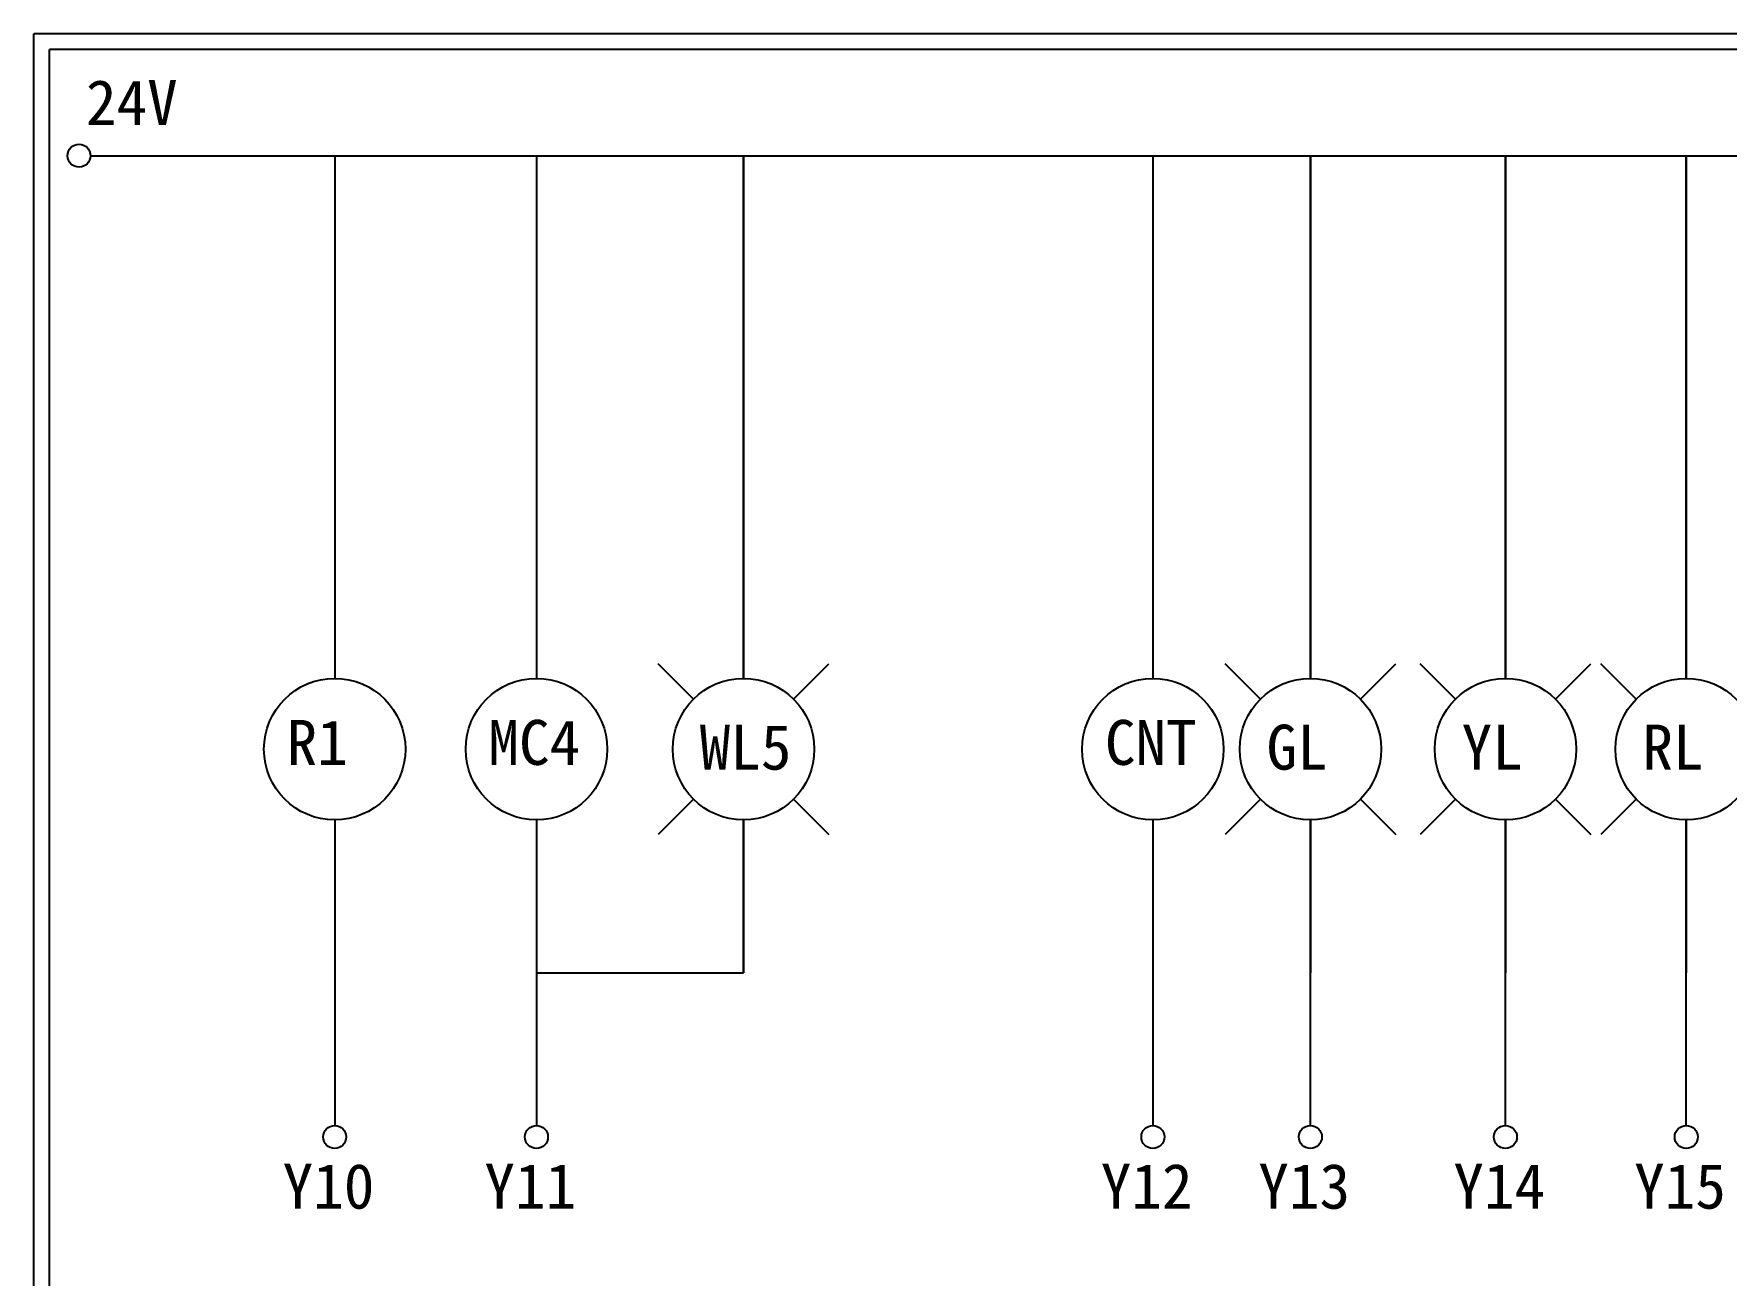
# Model space of a CAD drawing. Extents: x 926 to 1213, y 3 to 207.
# Drawn here: x 925.7 to 1061.2, y 107.6 to 207 of the extents above; entities that cross this region are included whole.
import ezdxf

# ---------------------------------------------------------------- set-up
doc = ezdxf.new("R2010")
doc.units = 0
doc.layers.get('0').update_dxf_attribs({"linetype": 'CONTINUOUS'})
doc.layers.add('圖框層', color=7, linetype='CONTINUOUS')
doc.layers.add('標尺寸層', color=3, linetype='CONTINUOUS')
doc.styles.add('STSL', font='KAIU.TTF')

msp = doc.modelspace()

# ---------------------------------------------------------------- linework, layer by layer
for p, q in [((978.54, 153.73), (975.71, 156.56)), ((986.55, 153.73), (989.37, 156.56)), ((1023.91, 153.73), (1021.08, 156.56)), ((1031.92, 153.73), (1034.74, 156.56)), ((1039.52, 153.73), (1036.69, 156.56)), ((1047.53, 153.73), (1050.36, 156.56)), ((1053.99, 153.73), (1051.16, 156.56)), ((978.54, 145.73), (975.71, 142.9)), ((986.55, 145.73), (989.37, 142.9)), ((1023.91, 145.73), (1021.08, 142.9)), ((1031.92, 145.73), (1034.74, 142.9)), ((1039.52, 145.73), (1036.69, 142.9)), ((1047.53, 145.73), (1050.36, 142.9)), ((1053.99, 145.73), (1051.16, 142.9))]:
    msp.add_line(p, q)
at = {"layer": '圖框層', "color": 7}
for p, q in [((1212.74, 206.97), (925.74, 206.97)), ((925.74, 3), (925.74, 206.97)), ((1211.49, 205.72), (926.99, 205.72)), ((926.99, 4.25), (926.99, 205.72))]:
    msp.add_line(p, q, dxfattribs=at)
at = {"layer": '標尺寸層', "color": 7}
for p, q in [((930.28, 197.22), (1207.88, 197.22)), ((949.82, 197.22), (949.82, 155.39)), ((965.97, 197.22), (965.97, 155.39)), ((982.54, 197.22), (982.54, 155.39)), ((1015.3, 197.22), (1015.3, 155.39)), ((1027.91, 197.22), (1027.91, 155.39)), ((1043.52, 197.22), (1043.52, 155.39)), ((1057.99, 197.22), (1057.99, 155.39)), ((949.82, 144.07), (949.82, 119.62)), ((965.97, 144.07), (965.97, 119.62)), ((982.54, 144.07), (982.54, 131.84)), ((1015.3, 144.07), (1015.3, 119.62)), ((1027.91, 144.07), (1027.91, 131.84)), ((1043.52, 144.07), (1043.52, 131.84)), ((1057.99, 144.07), (1057.99, 131.84))]:
    msp.add_line(p, q, dxfattribs=at)
at = {"layer": '標尺寸層'}
for p, q in [((982.54, 155.39), (982.54, 197.22)), ((1027.91, 155.39), (1027.91, 197.22)), ((1043.52, 155.39), (1043.52, 197.22)), ((1057.99, 155.39), (1057.99, 197.22)), ((982.54, 131.84), (982.54, 144.07)), ((1027.91, 119.62), (1027.91, 144.07)), ((1043.52, 119.62), (1043.52, 144.07)), ((1057.99, 119.62), (1057.99, 144.07)), ((965.97, 131.84), (982.54, 131.84))]:
    msp.add_line(p, q, dxfattribs=at)
at = {"layer": '標尺寸層', "color": 7}
for centre, radius in [((929.36, 197.22), 0.92), ((949.82, 149.73), 5.66), ((965.97, 149.73), 5.66), ((982.54, 149.73), 5.66), ((1015.3, 149.73), 5.66), ((1027.91, 149.73), 5.66), ((1043.52, 149.73), 5.66), ((1057.99, 149.73), 5.66), ((949.82, 118.7), 0.92), ((965.97, 118.7), 0.92), ((1015.3, 118.7), 0.92), ((1027.91, 118.7), 0.92), ((1043.52, 118.7), 0.92), ((1057.99, 118.7), 0.92)]:
    msp.add_circle(centre, radius, dxfattribs=at)

# ---------------------------------------------------------------- texts
at = {"layer": '圖框層', "color": 4, "style": 'STSL'}
for s, p in [('24V', (929.91, 199.68)), ('R1', (945.97, 148.47)), ('MC4', (962.12, 148.47)), ('CNT', (1011.46, 148.47)), ('GL', (1024.4, 148.09)), ('WL5', (979.03, 148.09)), ('YL', (1040.01, 148.09)), ('RL', (1054.48, 148.09)), ('Y10', (945.65, 112.96)), ('Y11', (961.8, 112.96)), ('Y12', (1011.13, 112.96)), ('Y13', (1023.74, 112.96)), ('Y14', (1039.35, 112.96)), ('Y15', (1053.82, 112.96))]:
    msp.add_text(s, height=3.6, dxfattribs=at).set_placement(p)

doc.saveas('drawing.dxf')
